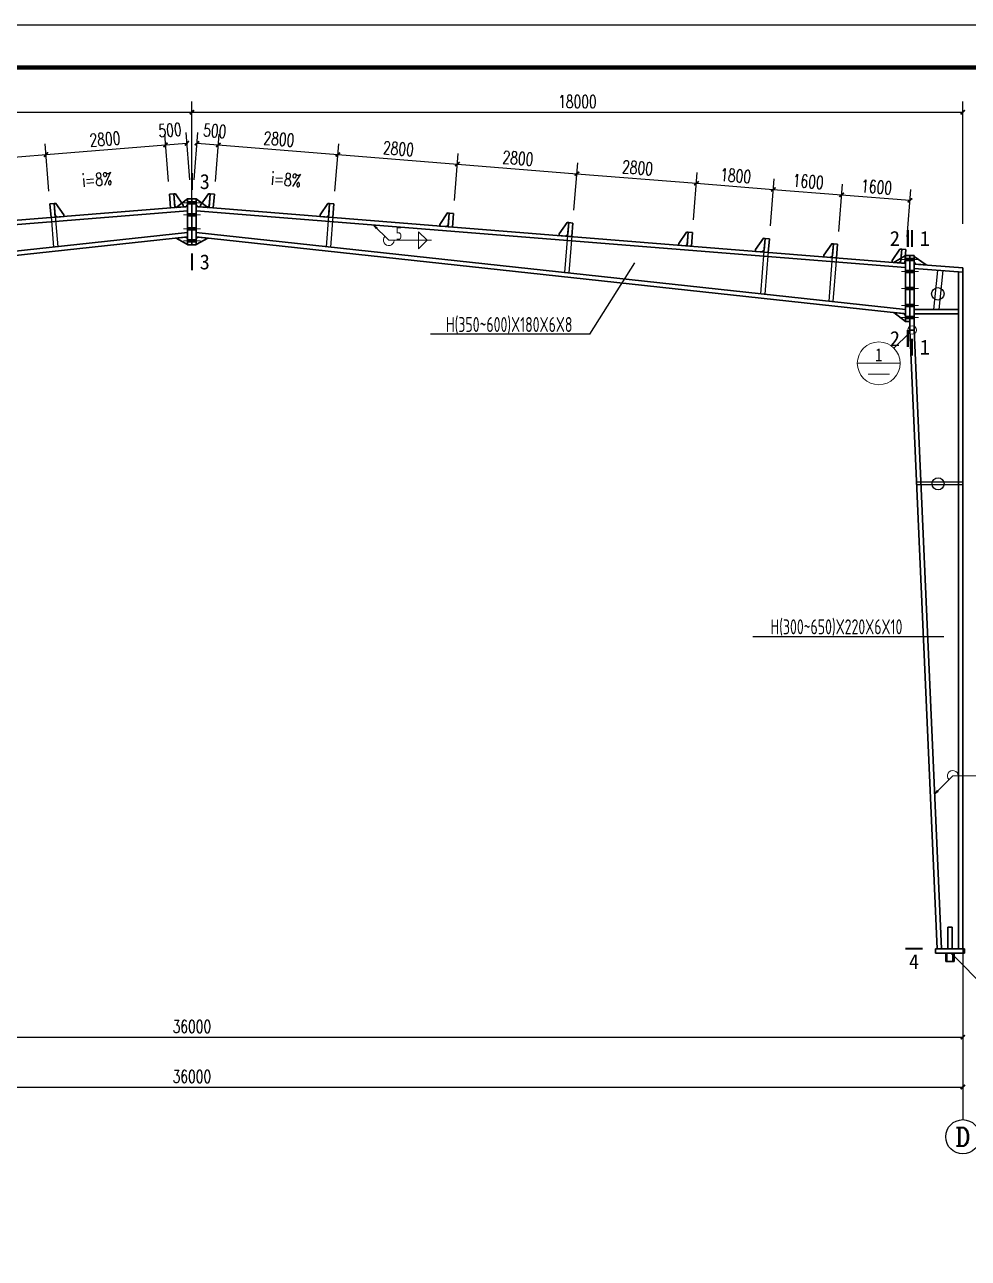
# Model space of a CAD drawing. Header units: millimetres. Extents: x 4533265 to 4958735, y 18976699 to 19555898.
# Drawn here: x 4594203 to 4616236, y 19035586 to 19064398 of the extents above; entities that cross this region are included whole.
import ezdxf
from ezdxf.enums import TextEntityAlignment as Align

# ---------------------------------------------------------------- set-up
doc = ezdxf.new("R2010")
doc.units = ezdxf.units.MM
doc.header["$LTSCALE"] = 1000
doc.header["$MEASUREMENT"] = 0
doc.layers.get('Defpoints').update_dxf_attribs({"color": 1})
for name, color, linetype, lineweight in [('10', 7, 'Continuous', 35), ('114', 2, 'Continuous', 18), ('116', 1, 'Continuous', 35), ('12', 2, 'Continuous', 35), ('14', 2, 'Continuous', 35), ('墙线__粗线', 7, 'Continuous', 18), ('焊缝标注', 9, 'Continuous', 18), ('索引符号标注', 9, 'Continuous', 18)]:
    doc.layers.add(name, color=color, linetype=linetype, lineweight=lineweight)
for name, color, linetype in [('3T_WOOD', 21, 'Continuous'), ('AXIS', 145, 'Continuous'), ('AXIS_TEXT', 7, 'Continuous'), ('BALCONY', 6, 'Continuous'), ('PUB_DIM', 161, 'Continuous'), ('PUB_TEXT', 7, 'Continuous'), ('TK', 4, 'Continuous')]:
    doc.layers.add(name, color=color, linetype=linetype)
doc.styles.add('_TCH_AXIS', font='COMPLEX', dxfattribs={"bigfont": 'GBCBIG'})
doc.styles.add('_TCH_DIM', font='SIMPLEX', dxfattribs={"bigfont": 'GBCBIG'})
doc.styles.add('_TCH_DIM_T3', font='SIMPLEX', dxfattribs={"width": 0.705882, "bigfont": 'GBCBIG'})
doc.styles.add('COMPLEX', font='COMPLEX')
doc.styles.add('FromPkpm', font='Pkpmeng', dxfattribs={"width": 0.7, "bigfont": 'hztxt'})
doc.styles.add('TSSD_Dimension', font='Tssdeng.shx', dxfattribs={"width": 0.7, "bigfont": 'hztxt.shx'})
doc.styles.add('图框', font='')
doc.styles.add('宋体', font='', dxfattribs={"width": 0.8})
doc.styles.get('图框').set_extended_font_data('SimSun')
doc.styles.get('宋体').set_extended_font_data('SimSun')
doc.dimstyles.new('_TCH_ARCH&&100', dxfattribs={"dimtxt": 297.5, "dimasz": 100, "dimexe": 250, "dimexo": 300, "dimgap": 100, "dimtad": 1, "dimdec": 0, "dimzin": 0, "dimdsep": 46, "dimtxsty": '_TCH_DIM_T3', "dimblk": 'ARCHTICK', "dimcen": 0.09, "dimclrt": 7, "dimazin": 2, "dimtfac": 1, "dimtdec": 0, "dimtix": 1, "dimtmove": 2, "dimatfit": 3, "dimfxl": 0, "dimtolj": 1, "dimtzin": 0, "dimarcsym": 0})

# ---------------------------------------------------------------- blocks, each defined once
blk = doc.blocks.new('GeYuanFrame_57750433', base_point=(20.09, 4.53))
at = {"layer": 'TK'}
blk.add_lwpolyline([(20.09, 4.53), (20.09, 598.53), (861.09, 598.53), (861.09, 4.53)], close=True, dxfattribs=at)
at = {"layer": 'TK', "const_width": 1}
blk.add_lwpolyline([(45.09, 588.53), (851.09, 588.53), (851.09, 14.53), (45.09, 14.53)], close=True, dxfattribs=at)
blk = doc.blocks.new('_ArchTick')
at = {"color": 0, "linetype": 'ByBlock', "const_width": 0.4}
blk.add_lwpolyline([(-0.5, -0.5), (0.5, 0.5)], dxfattribs=at)
blk = doc.blocks.new('*D804')
at = {"layer": 'Defpoints', "color": 0}
for p in [(4580108, 19040702), (4616108, 19040702), (4616108, 19039586)]:
    blk.add_point(p, dxfattribs=at)
at = {"layer": 'PUB_DIM', "color": 0, "lineweight": -2}
for p, q in [((4580108, 19040402), (4580108, 19039336)), ((4616108, 19040402), (4616108, 19039336)), ((4580108, 19039586), (4616108, 19039586))]:
    blk.add_line(p, q, dxfattribs=at)
at = {"layer": 'PUB_DIM', "color": 0, "lineweight": -2, "xscale": 100, "yscale": 100, "zscale": 100, "rotation": 180}
blk.add_blockref('_ArchTick', (4580108, 19039586), dxfattribs=at)
at = {"layer": 'PUB_DIM', "color": 0, "lineweight": -2, "xscale": 100, "yscale": 100, "zscale": 100}
blk.add_blockref('_ArchTick', (4616108, 19039586), dxfattribs=at)
at = {"layer": 'PUB_DIM', "color": 7, "insert": (4598108, 19039834), "char_height": 297.5, "attachment_point": 5, "style": '_TCH_DIM_T3'}
blk.add_mtext('\\A1;36000', dxfattribs=at)
blk = doc.blocks.new('*D805')
at = {"layer": 'Defpoints', "color": 0}
for p in [(4580108, 19041868), (4616108, 19041868), (4616108, 19040752)]:
    blk.add_point(p, dxfattribs=at)
at = {"layer": 'PUB_DIM', "color": 0, "lineweight": -2}
for p, q in [((4580108, 19041568), (4580108, 19040502)), ((4616108, 19041568), (4616108, 19040502)), ((4580108, 19040752), (4616108, 19040752))]:
    blk.add_line(p, q, dxfattribs=at)
at = {"layer": 'PUB_DIM', "color": 0, "lineweight": -2, "xscale": 100, "yscale": 100, "zscale": 100, "rotation": 180}
blk.add_blockref('_ArchTick', (4580108, 19040752), dxfattribs=at)
at = {"layer": 'PUB_DIM', "color": 0, "lineweight": -2, "xscale": 100, "yscale": 100, "zscale": 100}
blk.add_blockref('_ArchTick', (4616108, 19040752), dxfattribs=at)
at = {"layer": 'PUB_DIM', "color": 7, "insert": (4598108, 19041001), "char_height": 297.5, "attachment_point": 5, "style": '_TCH_DIM_T3'}
blk.add_mtext('\\A1;36000', dxfattribs=at)
blk = doc.blocks.new('*D806')
at = {"layer": 'Defpoints', "color": 0}
for p in [(4616108, 19062352), (4598108, 19059445), (4616108, 19059445)]:
    blk.add_point(p, dxfattribs=at)
at = {"layer": 'PUB_DIM', "color": 0, "lineweight": -2}
for p, q in [((4598108, 19059745), (4598108, 19062602)), ((4616108, 19059745), (4616108, 19062602)), ((4598108, 19062352), (4616108, 19062352))]:
    blk.add_line(p, q, dxfattribs=at)
at = {"layer": 'PUB_DIM', "color": 0, "lineweight": -2, "xscale": 100, "yscale": 100, "zscale": 100, "rotation": 180}
blk.add_blockref('_ArchTick', (4598108, 19062352), dxfattribs=at)
at = {"layer": 'PUB_DIM', "color": 0, "lineweight": -2, "xscale": 100, "yscale": 100, "zscale": 100}
blk.add_blockref('_ArchTick', (4616108, 19062352), dxfattribs=at)
at = {"layer": 'PUB_DIM', "color": 7, "insert": (4607108, 19062601), "char_height": 297.5, "attachment_point": 5, "style": '_TCH_DIM_T3'}
blk.add_mtext('\\A1;18000', dxfattribs=at)
blk = doc.blocks.new('*D807')
at = {"layer": 'Defpoints', "color": 0}
for p in [(4614873, 19060296), (4613186, 19059272), (4614781, 19059144)]:
    blk.add_point(p, dxfattribs=at)
at = {"layer": 'PUB_DIM', "color": 0, "lineweight": -2}
for p, q in [((4613210, 19059571), (4613298, 19060673)), ((4614805, 19059443), (4614893, 19060545)), ((4613278, 19060424), (4614873, 19060296))]:
    blk.add_line(p, q, dxfattribs=at)
at = {"layer": 'PUB_DIM', "color": 0, "lineweight": -2, "xscale": 100, "yscale": 100, "zscale": 100}
for p, rotation in [((4613278, 19060424), 175.4237794338754), ((4614873, 19060296), 355.4237794338754)]:
    blk.add_blockref('_ArchTick', p, dxfattribs=dict(at, rotation=rotation))
at = {"layer": 'PUB_DIM', "color": 7, "insert": (4614095, 19060608), "char_height": 297.5, "attachment_point": 5, "rotation": 355.4238, "style": '_TCH_DIM_T3'}
blk.add_mtext('\\A1;1600', dxfattribs=at)
blk = doc.blocks.new('*D808')
at = {"layer": 'Defpoints', "color": 0}
for p in [(4613278, 19060424), (4611591, 19059399), (4613186, 19059272)]:
    blk.add_point(p, dxfattribs=at)
at = {"layer": 'PUB_DIM', "color": 0, "lineweight": -2}
for p, q in [((4611615, 19059698), (4611703, 19060801)), ((4611683, 19060551), (4613278, 19060424)), ((4613210, 19059571), (4613298, 19060673))]:
    blk.add_line(p, q, dxfattribs=at)
at = {"layer": 'PUB_DIM', "color": 0, "lineweight": -2, "xscale": 100, "yscale": 100, "zscale": 100}
for p, rotation in [((4611683, 19060551), 175.4237794339266), ((4613278, 19060424), 355.4237794339265)]:
    blk.add_blockref('_ArchTick', p, dxfattribs=dict(at, rotation=rotation))
at = {"layer": 'PUB_DIM', "color": 7, "insert": (4612500, 19060736), "char_height": 297.5, "attachment_point": 5, "rotation": 355.4238, "style": '_TCH_DIM_T3'}
blk.add_mtext('\\A1;1600', dxfattribs=at)
blk = doc.blocks.new('*D809')
at = {"layer": 'Defpoints', "color": 0}
for p in [(4611683, 19060551), (4609797, 19059543), (4611591, 19059399)]:
    blk.add_point(p, dxfattribs=at)
at = {"layer": 'PUB_DIM', "color": 0, "lineweight": -2}
for p, q in [((4609820, 19059842), (4609909, 19060944)), ((4611615, 19059698), (4611703, 19060801)), ((4609889, 19060695), (4611683, 19060551))]:
    blk.add_line(p, q, dxfattribs=at)
at = {"layer": 'PUB_DIM', "color": 0, "lineweight": -2, "xscale": 100, "yscale": 100, "zscale": 100}
for p, rotation in [((4609889, 19060695), 175.423779433799), ((4611683, 19060551), 355.4237794337989)]:
    blk.add_blockref('_ArchTick', p, dxfattribs=dict(at, rotation=rotation))
at = {"layer": 'PUB_DIM', "color": 7, "insert": (4610806, 19060871), "char_height": 297.5, "attachment_point": 5, "rotation": 355.4238, "style": '_TCH_DIM_T3'}
blk.add_mtext('\\A1;1800', dxfattribs=at)
blk = doc.blocks.new('*D810')
at = {"layer": 'Defpoints', "color": 0}
for p in [(4609889, 19060695), (4607005, 19059766), (4609797, 19059543)]:
    blk.add_point(p, dxfattribs=at)
at = {"layer": 'PUB_DIM', "color": 0, "lineweight": -2}
for p, q in [((4607029, 19060065), (4607118, 19061168)), ((4607098, 19060918), (4609889, 19060695)), ((4609820, 19059842), (4609909, 19060944))]:
    blk.add_line(p, q, dxfattribs=at)
at = {"layer": 'PUB_DIM', "color": 0, "lineweight": -2, "xscale": 100, "yscale": 100, "zscale": 100}
for p, rotation in [((4607098, 19060918), 175.4237794338741), ((4609889, 19060695), 355.4237794338741)]:
    blk.add_blockref('_ArchTick', p, dxfattribs=dict(at, rotation=rotation))
at = {"layer": 'PUB_DIM', "color": 7, "insert": (4608513, 19061055), "char_height": 297.5, "attachment_point": 5, "rotation": 355.4238, "style": '_TCH_DIM_T3'}
blk.add_mtext('\\A1;2800', dxfattribs=at)
blk = doc.blocks.new('*D811')
at = {"layer": 'Defpoints', "color": 0}
for p in [(4607098, 19060918), (4604214, 19059990), (4607005, 19059766)]:
    blk.add_point(p, dxfattribs=at)
at = {"layer": 'PUB_DIM', "color": 0, "lineweight": -2}
for p, q in [((4604238, 19060289), (4604327, 19061391)), ((4604307, 19061142), (4607098, 19060918)), ((4607029, 19060065), (4607118, 19061168))]:
    blk.add_line(p, q, dxfattribs=at)
at = {"layer": 'PUB_DIM', "color": 0, "lineweight": -2, "xscale": 100, "yscale": 100, "zscale": 100}
for p, rotation in [((4604307, 19061142), 175.4237794338564), ((4607098, 19060918), 355.4237794338564)]:
    blk.add_blockref('_ArchTick', p, dxfattribs=dict(at, rotation=rotation))
at = {"layer": 'PUB_DIM', "color": 7, "insert": (4605722, 19061278), "char_height": 297.5, "attachment_point": 5, "rotation": 355.4238, "style": '_TCH_DIM_T3'}
blk.add_mtext('\\A1;2800', dxfattribs=at)
blk = doc.blocks.new('*D812')
at = {"layer": 'Defpoints', "color": 0}
for p in [(4604307, 19061142), (4601423, 19060213), (4604214, 19059990)]:
    blk.add_point(p, dxfattribs=at)
at = {"layer": 'PUB_DIM', "color": 0, "lineweight": -2}
for p, q in [((4601447, 19060512), (4601535, 19061614)), ((4601516, 19061365), (4604307, 19061142)), ((4604238, 19060289), (4604327, 19061391))]:
    blk.add_line(p, q, dxfattribs=at)
at = {"layer": 'PUB_DIM', "color": 0, "lineweight": -2, "xscale": 100, "yscale": 100, "zscale": 100}
for p, rotation in [((4601516, 19061365), 175.4237794339264), ((4604307, 19061142), 355.4237794339264)]:
    blk.add_blockref('_ArchTick', p, dxfattribs=dict(at, rotation=rotation))
at = {"layer": 'PUB_DIM', "color": 7, "insert": (4602931, 19061501), "char_height": 297.5, "attachment_point": 5, "rotation": 355.4238, "style": '_TCH_DIM_T3'}
blk.add_mtext('\\A1;2800', dxfattribs=at)
blk = doc.blocks.new('*D813')
at = {"layer": 'Defpoints', "color": 0}
for p in [(4601516, 19061365), (4598632, 19060437), (4601423, 19060213)]:
    blk.add_point(p, dxfattribs=at)
at = {"layer": 'PUB_DIM', "color": 0, "lineweight": -2}
for p, q in [((4598656, 19060736), (4598744, 19061838)), ((4598724, 19061589), (4601516, 19061365)), ((4601447, 19060512), (4601535, 19061614))]:
    blk.add_line(p, q, dxfattribs=at)
at = {"layer": 'PUB_DIM', "color": 0, "lineweight": -2, "xscale": 100, "yscale": 100, "zscale": 100}
for p, rotation in [((4598724, 19061589), 175.4237794338247), ((4601516, 19061365), 355.4237794338247)]:
    blk.add_blockref('_ArchTick', p, dxfattribs=dict(at, rotation=rotation))
at = {"layer": 'PUB_DIM', "color": 7, "insert": (4600140, 19061725), "char_height": 297.5, "attachment_point": 5, "rotation": 355.4238, "style": '_TCH_DIM_T3'}
blk.add_mtext('\\A1;2800', dxfattribs=at)
blk = doc.blocks.new('*D814')
at = {"layer": 'Defpoints', "color": 0}
for p in [(4598724, 19061589), (4598134, 19060476), (4598632, 19060437)]:
    blk.add_point(p, dxfattribs=at)
at = {"layer": 'PUB_DIM', "color": 0, "lineweight": -2}
for p, q in [((4598158, 19060775), (4598246, 19061878)), ((4598226, 19061628), (4598724, 19061589)), ((4598656, 19060736), (4598744, 19061838))]:
    blk.add_line(p, q, dxfattribs=at)
at = {"layer": 'PUB_DIM', "color": 0, "lineweight": -2, "xscale": 100, "yscale": 100, "zscale": 100}
for p, rotation in [((4598226, 19061628), 175.4237794340618), ((4598724, 19061589), 355.4237794340618)]:
    blk.add_blockref('_ArchTick', p, dxfattribs=dict(at, rotation=rotation))
at = {"layer": 'PUB_DIM', "color": 7, "insert": (4598642, 19061918), "char_height": 297.5, "attachment_point": 5, "rotation": 355.4238, "style": '_TCH_DIM_T3'}
blk.add_mtext('\\A1;500', dxfattribs=at)
blk = doc.blocks.new('*D815')
at = {"layer": 'Defpoints', "color": 0}
for p in [(4598108, 19062352), (4580108, 19059445), (4598108, 19059445)]:
    blk.add_point(p, dxfattribs=at)
at = {"layer": 'PUB_DIM', "color": 0, "lineweight": -2}
for p, q in [((4580108, 19059745), (4580108, 19062602)), ((4598108, 19059745), (4598108, 19062602)), ((4580108, 19062352), (4598108, 19062352))]:
    blk.add_line(p, q, dxfattribs=at)
at = {"layer": 'PUB_DIM', "color": 0, "lineweight": -2, "xscale": 100, "yscale": 100, "zscale": 100, "rotation": 180}
blk.add_blockref('_ArchTick', (4580108, 19062352), dxfattribs=at)
at = {"layer": 'PUB_DIM', "color": 0, "lineweight": -2, "xscale": 100, "yscale": 100, "zscale": 100}
blk.add_blockref('_ArchTick', (4598108, 19062352), dxfattribs=at)
at = {"layer": 'PUB_DIM', "color": 7, "insert": (4589108, 19062601), "char_height": 297.5, "attachment_point": 5, "style": '_TCH_DIM_T3'}
blk.add_mtext('\\A1;18000', dxfattribs=at)
blk = doc.blocks.new('*D821')
at = {"layer": 'Defpoints', "color": 0}
for p in [(4594701, 19061365), (4594793, 19060213), (4592002, 19059990)]:
    blk.add_point(p, dxfattribs=at)
at = {"layer": 'PUB_DIM', "color": 0, "lineweight": -2}
for p, q in [((4591978, 19060289), (4591890, 19061391)), ((4591910, 19061142), (4594701, 19061365)), ((4594769, 19060512), (4594681, 19061614))]:
    blk.add_line(p, q, dxfattribs=at)
at = {"layer": 'PUB_DIM', "color": 0, "lineweight": -2, "xscale": 100, "yscale": 100, "zscale": 100}
for p, rotation in [((4594701, 19061365), 4.57622056607358), ((4591910, 19061142), 184.5762205660736)]:
    blk.add_blockref('_ArchTick', p, dxfattribs=dict(at, rotation=rotation))
at = {"layer": 'PUB_DIM', "color": 7, "insert": (4593286, 19061501), "char_height": 297.5, "attachment_point": 5, "rotation": 4.5762, "style": '_TCH_DIM_T3'}
blk.add_mtext('\\A1;2800', dxfattribs=at)
blk = doc.blocks.new('*D822')
at = {"layer": 'Defpoints', "color": 0}
for p in [(4597492, 19061589), (4594793, 19060213), (4597584, 19060437)]:
    blk.add_point(p, dxfattribs=at)
at = {"layer": 'PUB_DIM', "color": 0, "lineweight": -2}
for p, q in [((4597560, 19060736), (4597472, 19061838)), ((4594769, 19060512), (4594681, 19061614)), ((4594701, 19061365), (4597492, 19061589))]:
    blk.add_line(p, q, dxfattribs=at)
at = {"layer": 'PUB_DIM', "color": 0, "lineweight": -2, "xscale": 100, "yscale": 100, "zscale": 100}
for p, rotation in [((4597492, 19061589), 4.576220566175333), ((4594701, 19061365), 184.5762205661753)]:
    blk.add_blockref('_ArchTick', p, dxfattribs=dict(at, rotation=rotation))
at = {"layer": 'PUB_DIM', "color": 7, "insert": (4596077, 19061725), "char_height": 297.5, "attachment_point": 5, "rotation": 4.5762, "style": '_TCH_DIM_T3'}
blk.add_mtext('\\A1;2800', dxfattribs=at)
blk = doc.blocks.new('*D823')
at = {"layer": 'Defpoints', "color": 0}
for p in [(4597991, 19061628), (4598083, 19060476), (4597584, 19060437)]:
    blk.add_point(p, dxfattribs=at)
at = {"layer": 'PUB_DIM', "color": 0, "lineweight": -2}
for p, q in [((4597560, 19060736), (4597472, 19061838)), ((4597492, 19061589), (4597991, 19061628)), ((4598059, 19060775), (4597971, 19061878))]:
    blk.add_line(p, q, dxfattribs=at)
at = {"layer": 'PUB_DIM', "color": 0, "lineweight": -2, "xscale": 100, "yscale": 100, "zscale": 100}
for p, rotation in [((4597492, 19061589), 184.5762205659382), ((4597991, 19061628), 4.576220565938216)]:
    blk.add_blockref('_ArchTick', p, dxfattribs=dict(at, rotation=rotation))
at = {"layer": 'PUB_DIM', "color": 7, "insert": (4597596, 19061937), "char_height": 297.5, "attachment_point": 5, "rotation": 4.5762, "style": '_TCH_DIM_T3'}
blk.add_mtext('\\A1;500', dxfattribs=at)
blk = doc.blocks.new('_AXISO')
blk.add_circle((0, 0), 0.5)
at = {"layer": 'AXIS_TEXT', "style": 'COMPLEX', "width": 1.041667}
blk.add_attdef('A', text='', height=0.56, dxfattribs=at).set_placement((-0.25, -0.28), (0.25, -0.28), align=Align.FIT)

msp = doc.modelspace()

# ---------------------------------------------------------------- hatches: boundary and pattern name
at = {"layer": '焊缝标注'}
for points in [[(4602349.4, 19059717.2), (4602409.3, 19059635.7), (4602430.6, 19059656.8)], [(4615449.4, 19046429.2), (4615530.8, 19046489.3), (4615509.6, 19046510.5)], [(4615833.3, 19042716.8), (4615893.2, 19042635.3), (4615914.5, 19042656.4)]]:
    msp.add_hatch(color=256, dxfattribs=at).paths.add_polyline_path(points)

# ---------------------------------------------------------------- linework, layer by layer
at = {"color": 3, "lineweight": 35, "ltscale": 100}
for p, q in [((4581443.8, 19058823.6), (4598008.3, 19060148.8)), ((4581443.8, 19058723.3), (4598008.3, 19060048.4)), ((4598208.3, 19060148.8), (4614772.7, 19058823.6)), ((4598208.3, 19060048.4), (4614772.7, 19058723.3)), ((4581443.8, 19057747), (4598008.3, 19059542.7)), ((4581443.8, 19057646.5), (4598008.3, 19059442.1)), ((4598208.3, 19059542.7), (4614772.7, 19057747)), ((4598208.3, 19059442.1), (4614772.7, 19057646.5)), ((4616008.2, 19042816.8), (4616008.2, 19058624.4)), ((4616108.3, 19058616.4), (4616008.2, 19058624.4)), ((4616108.3, 19042816.8), (4616108.3, 19058616.4)), ((4615508.3, 19042816.8), (4614872.7, 19057266.5)), ((4614972.7, 19057266.5), (4614872.7, 19057266.5)), ((4615608.3, 19042816.8), (4614972.7, 19057266.5))]:
    msp.add_line(p, q, dxfattribs=at)
at = {"layer": '10', "lineweight": 35, "ltscale": 100, "const_width": 50}
for points in [[(4598108.3, 19060933.8), (4598108.3, 19060533.8)], [(4614822.7, 19059605.3), (4614822.7, 19059205.3)], [(4614922.7, 19059605.3), (4614922.7, 19059205.3)], [(4598108.3, 19058657.1), (4598108.3, 19059057.1)], [(4614822.7, 19056866.5), (4614822.7, 19057266.5)], [(4614922.7, 19056666.5), (4614922.7, 19057066.5)], [(4614768.3, 19042816.8), (4615168.3, 19042816.8)]]:
    msp.add_lwpolyline(points, dxfattribs=at)
at = {"layer": '114', "lineweight": 18, "ltscale": 100}
for p, q in [((4597908.3, 19060238.8), (4598308.3, 19060238.8)), ((4597908.3, 19059958.4), (4598308.3, 19059958.4)), ((4597908.3, 19059632.7), (4598308.3, 19059632.7)), ((4597908.3, 19059352.1), (4598308.3, 19059352.1)), ((4614672.7, 19058913.6), (4615072.7, 19058913.6)), ((4614672.7, 19058633.3), (4615072.7, 19058633.3)), ((4614672.7, 19058235.3), (4615072.7, 19058235.3)), ((4614672.7, 19057837), (4615072.7, 19057837)), ((4614672.7, 19057556.5), (4615072.7, 19057556.5))]:
    msp.add_line(p, q, dxfattribs=at)
at = {"layer": '114', "color": 1, "lineweight": 70, "ltscale": 100}
for p, q in [((4598008.3, 19060238.8), (4598208.3, 19060238.8)), ((4598008.3, 19059958.4), (4598208.3, 19059958.4)), ((4598008.3, 19059632.7), (4598208.3, 19059632.7)), ((4598008.3, 19059352.1), (4598208.3, 19059352.1)), ((4614772.7, 19058913.6), (4614972.7, 19058913.6)), ((4614772.7, 19058633.3), (4614972.7, 19058633.3)), ((4614772.7, 19058235.3), (4614972.7, 19058235.3)), ((4614772.7, 19057837), (4614972.7, 19057837)), ((4614772.7, 19057556.5), (4614972.7, 19057556.5))]:
    msp.add_line(p, q, dxfattribs=at)
at = {"layer": '116', "lineweight": 35, "ltscale": 100}
for p, q in [((4615708.3, 19042716.8), (4615708.3, 19042516.8)), ((4615738.3, 19042716.8), (4615738.3, 19042516.8)), ((4615878.3, 19042716.8), (4615878.3, 19042516.8)), ((4615908.3, 19042716.8), (4615908.3, 19042516.8)), ((4615708.3, 19042516.8), (4615908.3, 19042516.8))]:
    msp.add_line(p, q, dxfattribs=at)
at = {"layer": '12', "lineweight": 35, "ltscale": 100}
for p, q in [((4594893, 19060220.6), (4594793.3, 19060212.6)), ((4594793.3, 19060212.6), (4594818.8, 19059893.6)), ((4594918.5, 19059901.6), (4594893, 19060220.6)), ((4597684.1, 19060443.8), (4597584.4, 19060435.9)), ((4597584.4, 19060435.9), (4597609.9, 19060116.9)), ((4597709.6, 19060124.9), (4597684.1, 19060443.8)), ((4598507, 19060124.9), (4598532.6, 19060443.8)), ((4598532.6, 19060443.8), (4598632.2, 19060435.9)), ((4598632.2, 19060435.9), (4598606.7, 19060116.9)), ((4601298.1, 19059901.6), (4601323.6, 19060220.6)), ((4601323.6, 19060220.6), (4601423.3, 19060212.6)), ((4601423.3, 19060212.6), (4601397.8, 19059893.6)), ((4594818.8, 19059893.6), (4594918.5, 19059901.6)), ((4597609.9, 19060116.9), (4597709.6, 19060124.9)), ((4598606.7, 19060116.9), (4598507, 19060124.9)), ((4601397.8, 19059893.6), (4601298.1, 19059901.6)), ((4604089.2, 19059678.3), (4604114.7, 19059997.3)), ((4604114.7, 19059997.3), (4604214.4, 19059989.3)), ((4604214.4, 19059989.3), (4604188.9, 19059670.3)), ((4604188.9, 19059670.3), (4604089.2, 19059678.3)), ((4606880.3, 19059455), (4606905.8, 19059774)), ((4606905.8, 19059774), (4607005.5, 19059766)), ((4607005.5, 19059766), (4606980, 19059447)), ((4606980, 19059447), (4606880.3, 19059455)), ((4609671.4, 19059231.7), (4609696.9, 19059550.7)), ((4609696.9, 19059550.7), (4609796.6, 19059542.7)), ((4609796.6, 19059542.7), (4609771, 19059223.7)), ((4611465.6, 19059088.2), (4611491.2, 19059407.2)), ((4611491.2, 19059407.2), (4611590.8, 19059399.2)), ((4611590.8, 19059399.2), (4611565.3, 19059080.2)), ((4609771, 19059223.7), (4609671.4, 19059231.7)), ((4611565.3, 19059080.2), (4611465.6, 19059088.2)), ((4613060.5, 19058960.6), (4613086.1, 19059279.6)), ((4613086.1, 19059279.6), (4613185.7, 19059271.6)), ((4613185.7, 19059271.6), (4613160.2, 19058952.6)), ((4614655.4, 19058833), (4614681, 19059152)), ((4614681, 19059152), (4614780.6, 19059144)), ((4614780.6, 19059144), (4614755.1, 19058825)), ((4613160.2, 19058952.6), (4613060.5, 19058960.6)), ((4614755.1, 19058825), (4614655.4, 19058833))]:
    msp.add_line(p, q, dxfattribs=at)
for points in [[(4595114.7, 19059957.4), (4595117.9, 19059917.5), (4594958.4, 19059904.8), (4594915.3, 19059941.4), (4594893, 19060220.6), (4594932.9, 19060223.7)], [(4597905.8, 19060180.7), (4597909, 19060140.8), (4597749.5, 19060128), (4597706.4, 19060164.7), (4597684.1, 19060443.8), (4597723.9, 19060447)], [(4598310.9, 19060180.7), (4598307.7, 19060140.8), (4598467.2, 19060128), (4598510.2, 19060164.7), (4598532.6, 19060443.8), (4598492.7, 19060447)], [(4601101.9, 19059957.4), (4601098.8, 19059917.5), (4601258.2, 19059904.8), (4601301.3, 19059941.4), (4601323.6, 19060220.6), (4601283.8, 19060223.7)], [(4603893, 19059734.1), (4603889.8, 19059694.2), (4604049.3, 19059681.5), (4604092.4, 19059718.2), (4604114.7, 19059997.3), (4604074.9, 19060000.5)], [(4606684.1, 19059510.8), (4606680.9, 19059471), (4606840.4, 19059458.2), (4606883.5, 19059494.9), (4606905.8, 19059774), (4606865.9, 19059777.2)], [(4609475.2, 19059287.5), (4609472, 19059247.7), (4609631.5, 19059234.9), (4609674.5, 19059271.6), (4609696.9, 19059550.7), (4609657, 19059553.9)], [(4611269.5, 19059144), (4611266.3, 19059104.1), (4611425.8, 19059091.4), (4611468.8, 19059128), (4611491.2, 19059407.2), (4611451.3, 19059410.3)], [(4612864.4, 19059016.4), (4612861.2, 19058976.5), (4613020.7, 19058963.8), (4613063.7, 19059000.5), (4613086.1, 19059279.6), (4613046.2, 19059282.8)], [(4614459.3, 19058888.8), (4614456.1, 19058848.9), (4614615.6, 19058836.2), (4614658.6, 19058872.9), (4614681, 19059152), (4614641.1, 19059155.2)]]:
    msp.add_lwpolyline(points, close=True, dxfattribs=at)
at = {"layer": '14', "lineweight": 35, "ltscale": 100}
for p, q in [((4597739.2, 19060127.2), (4598008.3, 19060328.8)), ((4598008.3, 19060188.8), (4597968.5, 19060145.6)), ((4598008.3, 19059257.1), (4598008.3, 19060333.8)), ((4598008.3, 19060333.8), (4598108.3, 19060333.8)), ((4598008.3, 19060328.8), (4598008.3, 19060188.8)), ((4598108.3, 19059257.1), (4598108.3, 19060333.8)), ((4598108.3, 19060333.8), (4598208.3, 19060333.8)), ((4598108.3, 19060333.8), (4598108.3, 19059257.1)), ((4598208.3, 19060333.8), (4598208.3, 19059257.1)), ((4598208.3, 19060188.8), (4598208.3, 19060328.8)), ((4598208.3, 19060328.8), (4598477.5, 19060127.2)), ((4598248.2, 19060145.6), (4598208.3, 19060188.8)), ((4597968.5, 19060145.6), (4597739.2, 19060127.2)), ((4598477.5, 19060127.2), (4598248.2, 19060145.6)), ((4597739.9, 19059413), (4597968.6, 19059437.8)), ((4598008.3, 19059262.1), (4597739.9, 19059413)), ((4597968.6, 19059437.8), (4598008.3, 19059402.1)), ((4598008.3, 19059402.1), (4598008.3, 19059262.1)), ((4598208.3, 19059402.1), (4598248.1, 19059437.8)), ((4598476.8, 19059413), (4598208.3, 19059262.1)), ((4598208.3, 19059262.1), (4598208.3, 19059402.1)), ((4598248.1, 19059437.8), (4598476.8, 19059413)), ((4598108.3, 19059257.1), (4598008.3, 19059257.1)), ((4598208.3, 19059257.1), (4598108.3, 19059257.1)), ((4614493.6, 19058845.9), (4614772.7, 19059003.6)), ((4614732.8, 19058826.8), (4614493.6, 19058845.9)), ((4614772.7, 19058863.6), (4614732.8, 19058826.8)), ((4614772.7, 19057466.5), (4614772.7, 19059005.3)), ((4614772.7, 19059005.3), (4614872.7, 19059005.3)), ((4614772.7, 19059003.6), (4614772.7, 19058863.6)), ((4614872.7, 19057266.5), (4614872.7, 19059005.3)), ((4614872.7, 19059005.3), (4614972.7, 19059005.3)), ((4614872.7, 19059005.3), (4614872.7, 19057466.5)), ((4614972.7, 19059005.3), (4614972.7, 19057266.5)), ((4614972.7, 19058847.6), (4614972.7, 19058987.6)), ((4614972.7, 19058987.6), (4615251.8, 19058785.3)), ((4615012.6, 19058804.4), (4614972.7, 19058847.6)), ((4614972.7, 19058807.6), (4616108.3, 19058716.8)), ((4614972.7, 19058707.3), (4614972.7, 19058807.6)), ((4615251.8, 19058785.3), (4615012.6, 19058804.4)), ((4616108.3, 19058616.4), (4614972.7, 19058707.3)), ((4616108.3, 19058716.8), (4616108.3, 19058616.4)), ((4614772.7, 19057466.5), (4614494.3, 19057676.6)), ((4614494.3, 19057676.6), (4614732.9, 19057650.8)), ((4614732.9, 19057650.8), (4614772.7, 19057606.5)), ((4614772.7, 19057606.5), (4614772.7, 19057466.5)), ((4614972.7, 19057746.8), (4616008.2, 19057746.8)), ((4614972.7, 19057646.8), (4614972.7, 19057746.8)), ((4616008.2, 19057646.8), (4614972.7, 19057646.8)), ((4616008.2, 19057746.8), (4616008.2, 19057646.8)), ((4614872.7, 19057466.5), (4614772.7, 19057466.5)), ((4614972.7, 19057266.5), (4614872.7, 19057266.5)), ((4615758.3, 19042816.8), (4615758.3, 19043316.8)), ((4615758.3, 19043316.8), (4615858.3, 19043316.8)), ((4615858.3, 19043316.8), (4615858.3, 19042816.8)), ((4615468.3, 19042716.8), (4615468.3, 19042816.8)), ((4615468.3, 19042816.8), (4616148.3, 19042816.8)), ((4616148.3, 19042716.8), (4615468.3, 19042716.8)), ((4615858.3, 19042816.8), (4615758.3, 19042816.8)), ((4616148.3, 19042816.8), (4616148.3, 19042716.8))]:
    msp.add_line(p, q, dxfattribs=at)
at = {"layer": '3T_WOOD'}
for p, q in [((4615520.1, 19058653.8), (4615423.9, 19057746.7)), ((4615640.8, 19058653.8), (4615544.6, 19057746.7)), ((4616108.3, 19053716.8), (4615028.9, 19053716.8)), ((4616108.3, 19053647.7), (4615031.9, 19053647.7))]:
    msp.add_line(p, q, dxfattribs=at)
for points in [[(4594818.8, 19059915.5), (4594875.8, 19059203.1)], [(4594918.5, 19059923.5), (4594975.5, 19059211.1)], [(4601298.1, 19059923.5), (4601241.1, 19059211.1)], [(4601397.8, 19059915.5), (4601340.8, 19059203.1)], [(4606880.3, 19059476.7), (4606810.9, 19058610.1)], [(4606979.9, 19059468.7), (4606910.4, 19058599.4)], [(4611465.6, 19059110.1), (4611386, 19058114.2)], [(4611565.3, 19059102.1), (4611485.4, 19058103.4)], [(4613060.5, 19058982.5), (4612977.3, 19057941.7)], [(4613160.2, 19058974.5), (4613076.7, 19057930.9)]]:
    msp.add_lwpolyline(points, dxfattribs=at)
for centre, radius in [((4615524.5, 19058111.3), 144.7), ((4615530.3, 19053674.7), 139.9)]:
    msp.add_circle(centre, radius, dxfattribs=at)
at = {"layer": 'AXIS'}
msp.add_line((4616108.3, 19042816.8), (4616108.3, 19038824.5), dxfattribs=at)
at = {"layer": 'BALCONY'}
for p, q in [((4607402.2, 19057168.1, -3.6), (4608452.8, 19058836.1)), ((4607402.2, 19057168.1, -3.6), (4603675, 19057168.1, -3.6)), ((4611201.5, 19050107.8), (4615660.8, 19050107.8))]:
    msp.add_line(p, q, dxfattribs=at)
at = {"layer": 'PUB_DIM'}
for points in [[(4597171.9, 19060575.1, 0, 0, 0), (4594978.7, 19060402.3, 80, 0, 0), (4594679.6, 19060378.7, 0, 0, 0)], [(4599044.7, 19060575.1, 0, 0, 0), (4601237.9, 19060402.3, 80, 0, 0), (4601537, 19060378.7, 0, 0, 0)]]:
    msp.add_lwpolyline(points, format="xyseb", dxfattribs=at)
at = {"layer": '墙线__粗线', "lineweight": 18, "ltscale": 100}
msp.add_circle((4614922.7, 19057266.5), 100, dxfattribs=at)
at = {"layer": '焊缝标注', "lineweight": 18, "ltscale": 100}
for p, q in [((4602349.4, 19059717.2), (4602702, 19059362.6)), ((4602702, 19059362.6), (4603702, 19059362.6)), ((4603402, 19059562.6), (4603602, 19059362.6)), ((4603402, 19059362.6), (4603402, 19059562.6)), ((4603402, 19059162.6), (4603602, 19059362.6)), ((4603402, 19059362.6), (4603402, 19059162.6)), ((4615449.4, 19046429.2), (4615873.8, 19046853.3)), ((4615873.8, 19046853.3), (4616873.8, 19046853.3)), ((4615833.3, 19042716.8), (4616679.5, 19041865.9))]:
    msp.add_line(p, q, dxfattribs=at)
at = {"layer": '焊缝标注', "linetype": 'Continuous'}
for points in [[(4602349.4, 19059717.2), (4602409.3, 19059635.7), (4602430.6, 19059656.8)], [(4615449.4, 19046429.2), (4615530.8, 19046489.3), (4615509.6, 19046510.5)], [(4615833.3, 19042716.8), (4615893.2, 19042635.3), (4615914.5, 19042656.4)]]:
    msp.add_lwpolyline(points, close=True, dxfattribs=at)
at = {"layer": '焊缝标注', "lineweight": 18, "ltscale": 100}
for centre, start, end in [((4602702, 19059362.6), 134.84026, 0), ((4615873.8, 19046853.3), 0, 224.97723)]:
    msp.add_arc(centre, 125, start, end, dxfattribs=at)
at = {"layer": '索引符号标注', "lineweight": 18, "ltscale": 100}
for p, q in [((4614852, 19057195.8), (4614498.4, 19056842.2)), ((4613644.9, 19056488.7), (4614644.9, 19056488.7)), ((4613894.9, 19056238.7), (4614394.9, 19056238.7))]:
    msp.add_line(p, q, dxfattribs=at)
msp.add_circle((4614144.9, 19056488.7), 500, dxfattribs=at)

# ---------------------------------------------------------------- block references
at = {"layer": '3T_WOOD', "xscale": 100, "yscale": 100, "zscale": 100}
msp.add_blockref('GeYuanFrame_57750433', (4572584.4, 19004998.1), dxfattribs=at)
at = {"layer": 'AXIS'}
ref = msp.add_blockref('_AXISO', (4616108.3, 19038424.5), dxfattribs=dict(at, xscale=800, yscale=800, zscale=800))
ref.add_attrib('A', 'D', dxfattribs={"layer": 'AXIS_TEXT', "height": 435.3, "style": '_TCH_AXIS'}).set_placement((4615932.1, 19038206.8), (4616284.5, 19038206.8), align=Align.FIT)

# ---------------------------------------------------------------- texts
at = {"layer": '10', "lineweight": 25, "style": '图框'}
for s, p in [('3', (4598408.3, 19060733.8)), ('2', (4614522.7, 19059405.3)), ('1', (4615222.7, 19059405.3)), ('3', (4598408.3, 19058857.1)), ('2', (4614522.7, 19057066.5)), ('1', (4615222.7, 19056866.5)), ('4', (4614968.3, 19042516.8))]:
    msp.add_text(s, height=350, dxfattribs=at).set_placement(p, align=Align.MIDDLE_CENTER)
at = {"layer": 'BALCONY', "style": 'TSSD_Dimension', "width": 0.7}
for s, p in [('H(350~600)X180X6X8', (4605516.5, 19057396.1, -3.6)), ('H(300~650)X220X6X10', (4613158.2, 19050335.9))]:
    msp.add_text(s, height=350, dxfattribs=at).set_placement(p, align=Align.MIDDLE)
at = {"layer": 'PUB_TEXT', "style": '_TCH_DIM', "width": 0.705882}
for rotation, p in [(4.50496, (4595554.5, 19060605.5)), (355.49504, (4599944.3, 19060662))]:
    msp.add_text('i=8%', height=297.5, rotation=rotation, dxfattribs=at).set_placement(p)
at = {"layer": '焊缝标注', "lineweight": 25, "style": 'FromPkpm', "width": 0.7}
msp.add_text('5', height=300, dxfattribs=at).set_placement((4602942.1, 19059371.5), align=Align.CENTER)
at = {"layer": '索引符号标注', "lineweight": 25, "style": '宋体', "width": 0.8}
msp.add_text('1', height=300, dxfattribs=at).set_placement((4614144.9, 19056538.7), align=Align.CENTER)

# ---------------------------------------------------------------- dimensions: what is measured, and where the dimension line sits
at = {"layer": 'PUB_DIM'}
for p1, p2, distance, picture, middle in [((4580108.3, 19059444.8), (4598108.3, 19059444.8), 2907.3, '*D815', (4589108.3, 19062600.8)), ((4598108.3, 19059444.8), (4616108.3, 19059444.8), 2907.3, '*D806', (4607108.3, 19062600.8)), ((4594793.3, 19060213.1), (4597584.4, 19060436.5), 1155.8, '*D822', (4596076.8, 19061724.9)), ((4598632.3, 19060436.5), (4601423.3, 19060213.1), 1155.8, '*D813', (4600139.9, 19061724.9)), ((4592002.2, 19059989.7), (4594793.3, 19060213.1), 1155.8, '*D821', (4593285.7, 19061501.5)), ((4601423.3, 19060213.1), (4604214.4, 19059989.7), 1155.8, '*D812', (4602930.9, 19061501.5)), ((4604214.4, 19059989.7), (4607005.5, 19059766.3), 1155.8, '*D811', (4605722, 19061278.1)), ((4607005.5, 19059766.3), (4609796.6, 19059542.9), 1155.8, '*D810', (4608513.1, 19061054.7)), ((4609796.6, 19059542.9), (4611590.8, 19059399.3), 1155.8, '*D809', (4610805.7, 19060871.2)), ((4611590.8, 19059399.3), (4613185.7, 19059271.6), 1155.8, '*D808', (4612500.3, 19060735.5)), ((4613185.7, 19059271.6), (4614780.6, 19059144), 1155.8, '*D807', (4614095.3, 19060607.9)), ((4580108.3, 19041868.1), (4616108.3, 19041868.1), -1116.2, '*D805', (4598108.3, 19041000.7)), ((4580108.3, 19040701.9), (4616108.3, 19040701.9), -1116.2, '*D804', (4598108.3, 19039834.5))]:
    dim = msp.add_aligned_dim(p1=p1, p2=p2, distance=distance, dimstyle='_TCH_ARCH&&100', dxfattribs=at)
    dim.commit()
    dim.dimension.update_dxf_attribs({"geometry": picture, "text_midpoint": middle})
for base, p1, p2, angle, picture, middle in [((4597990.6, 19061628.5), (4597584.4, 19060436.5), (4598082.8, 19060476.4), 4.57622, '*D823', (4597595.8, 19061936.8)), ((4598724.5, 19061588.6), (4598133.8, 19060476.4), (4598632.3, 19060436.5), 355.42378, '*D814', (4598641.6, 19061918.2))]:
    dim = msp.add_linear_dim(base=base, p1=p1, p2=p2, angle=angle, dimstyle='_TCH_ARCH&&100', dxfattribs=at)
    dim.commit()
    dim.dimension.update_dxf_attribs({"geometry": picture, "text_midpoint": middle, "dimtype": 129})

doc.saveas('drawing.dxf')
